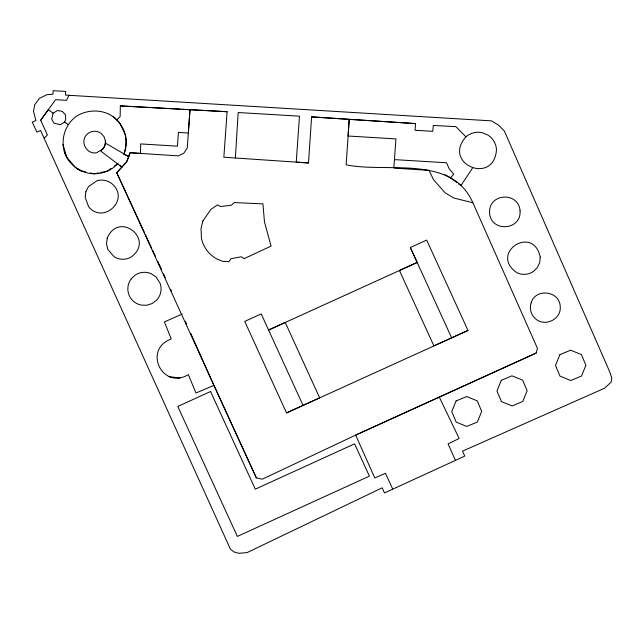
<?xml version="1.0" encoding="UTF-8"?>
<svg xmlns="http://www.w3.org/2000/svg" width="644" height="644" viewBox="0 0 644 644"><rect width="100%" height="100%" fill="white"/><g stroke="black" fill="none" stroke-linecap="round" stroke-linejoin="round"><path stroke-width="0.97" d="M415.565 123.616L311.607 116.87L308.5 162.956L223.846 157.217L227.107 111.718L120.331 105.906L120.146 116.612L116.781 119.905C126.16 128.8 128.067 142.34 123.857 154.214L128.816 156.693L126.635 161.845L116.741 172.737L256.336 477.856L262.301 479.192L355.657 435.103L536.186 353.049L537.41 348.227L472.873 202.747C451.621 154.053 386.69 173.341 346.174 164.808L349.209 119.349L415.565 123.576L415.042 130.281L432.792 131.32L433.307 125.467L455.904 126.651L465.942 136.842A18.274 18.274 0 0 1 482.509 132.769L487.919 135.063A18.161 18.161 0 0 1 496.476 149.77C493.964 185.77 441.768 163.874 465.942 136.842M235.366 157.989L238.183 112.539L299.492 116.17L296.232 162.143L308.5 162.956M472.873 202.747L453.867 198.038L445.125 192.814L433.38 179.515L429.121 170.402L393.854 168.068L395.923 138.911L348.066 136.021L349.209 119.349L311.607 116.87M66.364 156.403C59.248 142.63 64.167 124.413 77.103 115.831C89.436 108.514 106.582 109.311 116.781 119.905M53.098 113.167L51.689 119.204L53.943 123.133L60.431 124.727L64.545 122.054L65.688 119.905L65.543 115.018L62.283 111.348L57.469 110.535L53.098 113.167L48.316 109.681L40.717 120.203L47.39 134.99L44.13 138.323L230.48 549.284L234.215 552.061L238.771 553.285L247.038 552.616L382.182 487.822L384.476 492.934L464.759 456.113L462.505 451.146L604.539 388.243L611.132 382.125L611.8 377.939L609.321 370.904L504.397 131.135L498.585 125.169L491.549 120.871L65.543 95.087L65.656 91.384L53.17 90.715L52.913 94.201L46.795 94.716L39.389 98.387L34.679 104.867L33.496 111.348L35.903 120.541L32.2 122.094L36.869 132.06L40.644 130.466L44.13 138.323M68.916 95.312L66.541 100.311L55.577 99.683L40.717 120.203M531.147 302.809C535.567 287.707 559.837 290.863 560.232 306.592C561.528 319.762 543.721 327.667 534.745 318.039A14.748 14.748 0 0 1 531.147 302.809M472.503 168.068L460.943 185.553L458.536 183.765M444.867 174.741L450.494 177.816L453.754 174.146L449.126 168.696L446.534 162.771L394.482 159.623M131.191 278.876L135.377 274.948A16.849 16.849 0 0 1 151.123 273.66L155.937 276.88L160.01 283.102A16.309 16.309 0 0 1 156.709 300.032L152.121 303.549L146.599 305.288L140.859 305.031A16.519 16.519 0 0 1 131.175 278.908M111.122 168.366L107.258 171.143L100.722 172.479M114.213 166.144L118.077 163.367M392.743 489.158L385.482 473.26L374.808 477.969L355.657 435.103L536.186 353.049M410.341 247.538L426.674 240.091L467.987 330.444L286.532 412.917L244.736 321.404L261.223 313.926L303.05 405.39L319.682 397.871L285.228 322.443L268.596 330.042L417.159 262.462L410.341 247.538L451.645 337.858M417.159 262.462L399.449 270.504L433.903 345.892L467.987 330.444M286.532 412.917L303.05 405.39M182.163 314.071L164.381 321.928L171.24 338.969C142.405 349.563 162.691 390.506 188.354 374.607L195.945 393.017L213.88 385.426L256.336 477.856M98.854 172.858L94.177 173.816L90.466 172.962M120.331 105.906L180.207 109.166M182.204 109.279L227.107 111.718M169.122 376.643L179.829 377.98M77.071 168.39L81.176 170.845L85.821 171.908M64.545 122.054L68.175 124.574M450.494 177.816L456.926 182.582M113.296 116.612L119.406 122.577L125.298 134.54A31.588 31.588 0 0 1 123.93 154.085M120.017 165.291L121.966 167.215L100.778 151.066L104.328 147.025L105.439 143.097L128.816 156.693L130.008 152.733L178.316 155.88L183.798 153.248L187.275 147.919L190.02 109.577L188.314 133.058L178.428 132.39L177.422 146.172L140.674 143.918L140.489 153.433L130.008 152.733L126.635 161.845L116.741 172.737L144.602 232.919M439.458 397.429L459.132 438.475L448.087 443.885L455.461 460.371M145.447 234.746L151.775 248.423M152.62 250.242L155.574 256.626M157.683 261.182L161.483 269.393M163.592 273.95L165.283 277.596M170.773 289.454L171.61 291.273M185.416 321.388L186.639 324.133M190.705 333.286L213.88 385.426M62.951 144.506L66.726 157.289L75.437 167.4A31.926 31.926 0 0 0 113.103 167.843A31.588 31.588 0 0 0 117.667 163.858M81.176 170.853A31.564 31.564 0 0 1 64.175 151.099M105.407 140.875L105.149 144.876L103.072 148.917L96.624 152.733C86.851 154.826 79.735 142.002 86.586 134.765A10.916 10.916 0 0 1 100.995 133.284L103.998 136.617L105.407 140.875M540.26 257.133L539.672 262.728L537.152 267.799L533.409 271.47A16.446 16.446 0 0 1 517.18 272.871C488.426 253.68 533.143 223.637 540.26 257.133M520.07 210.934C521.358 230.946 490.1 232.492 489.545 212.303C488.981 192.902 518.887 191.638 520.07 210.934M85.877 191.743L85.217 197.378L88.55 206.523C102.549 224.643 129.605 200.703 113.038 184.667A16.406 16.406 0 0 0 97.035 180.739L88.478 186.631L85.877 191.743M107.186 238.2L106.518 243.834L107.773 249.349L114.077 256.723A16.301 16.301 0 0 0 130.41 257.463C156.098 240.293 119.172 209.96 107.186 238.2M202.916 220.932L201.025 228.274L201.427 238.159A30.413 30.413 0 0 0 217.173 259.097L222.921 261.432L228.958 261.649L230.995 258.727L241.291 256.795L244.108 258.647L271.076 246.129L264.483 221.971L262.929 203.89L234.215 202.562L231.405 205.195L220.618 206.523L217.398 204.969L210.838 209.453L202.916 220.932M501.29 380.346L496.951 391.021L501.475 401.615L512.181 405.945L522.815 401.429L527.146 390.763L522.63 380.129L511.924 375.83L501.29 380.346M456.089 400.946L451.758 411.54L456.169 422.102L466.763 426.433L477.357 422.029L481.688 411.436L477.285 400.874L466.691 396.535L456.089 400.946M559.894 354.675L555.49 365.422L559.974 376.128L570.753 380.532L581.5 376.048L585.903 365.309L581.419 354.603L570.64 350.191L559.894 354.675M210.548 391.504L177.792 406.469L237.362 536.428L369.398 476.149L354.586 443.845L255.298 489.158L210.548 391.504"/></g></svg>
